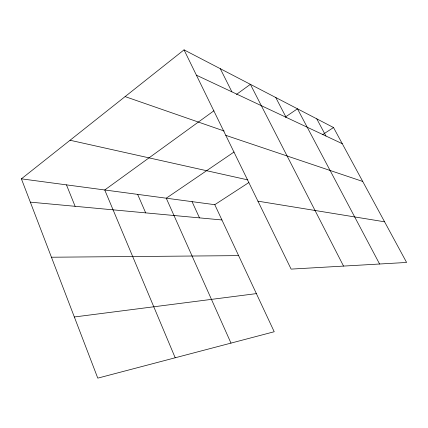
<?xml version="1.0" encoding="UTF-8"?>
<svg xmlns="http://www.w3.org/2000/svg" width="428" height="428" viewBox="0 0 428 428"><rect width="100%" height="100%" fill="white"/><g stroke="black" fill="none" stroke-linecap="round" stroke-linejoin="round"><path stroke-width="0.64" d="M21.4 178.84L214.786 204.686L274.214 331.743L97.777 378.138L21.4 178.84L184.04 49.862L333.519 127.539L406.6 262.455L291.12 269.11L184.04 49.862M213.925 110.782L104.742 189.979L175.196 357.776M236.443 94.449L250.385 84.337L343.54 266.088M234.073 151.988L166.257 198.201L230.986 343.106M285.321 117.069L297.46 108.798L379.593 264.012M214.786 204.686L248.839 182.563M322.428 134.745L333.519 127.539M74.344 316.982L256.383 293.613M51.44 257.223L238.615 255.634M30.329 202.144L221.934 219.965M257.934 201.165L384.585 221.806M70.058 140.25L247.801 179.894M225.791 135.344L362.725 181.451M125.11 96.6L224.208 131.038M196.404 75.173L342.266 143.685M316.747 118.818L325.965 136.029M275.766 97.525L286.075 117.288M220.292 68.699L231.906 91.849M192.054 201.647L199.485 217.879M137.65 194.376L145.686 212.871M66.463 184.864L75.109 206.307"/></g></svg>
